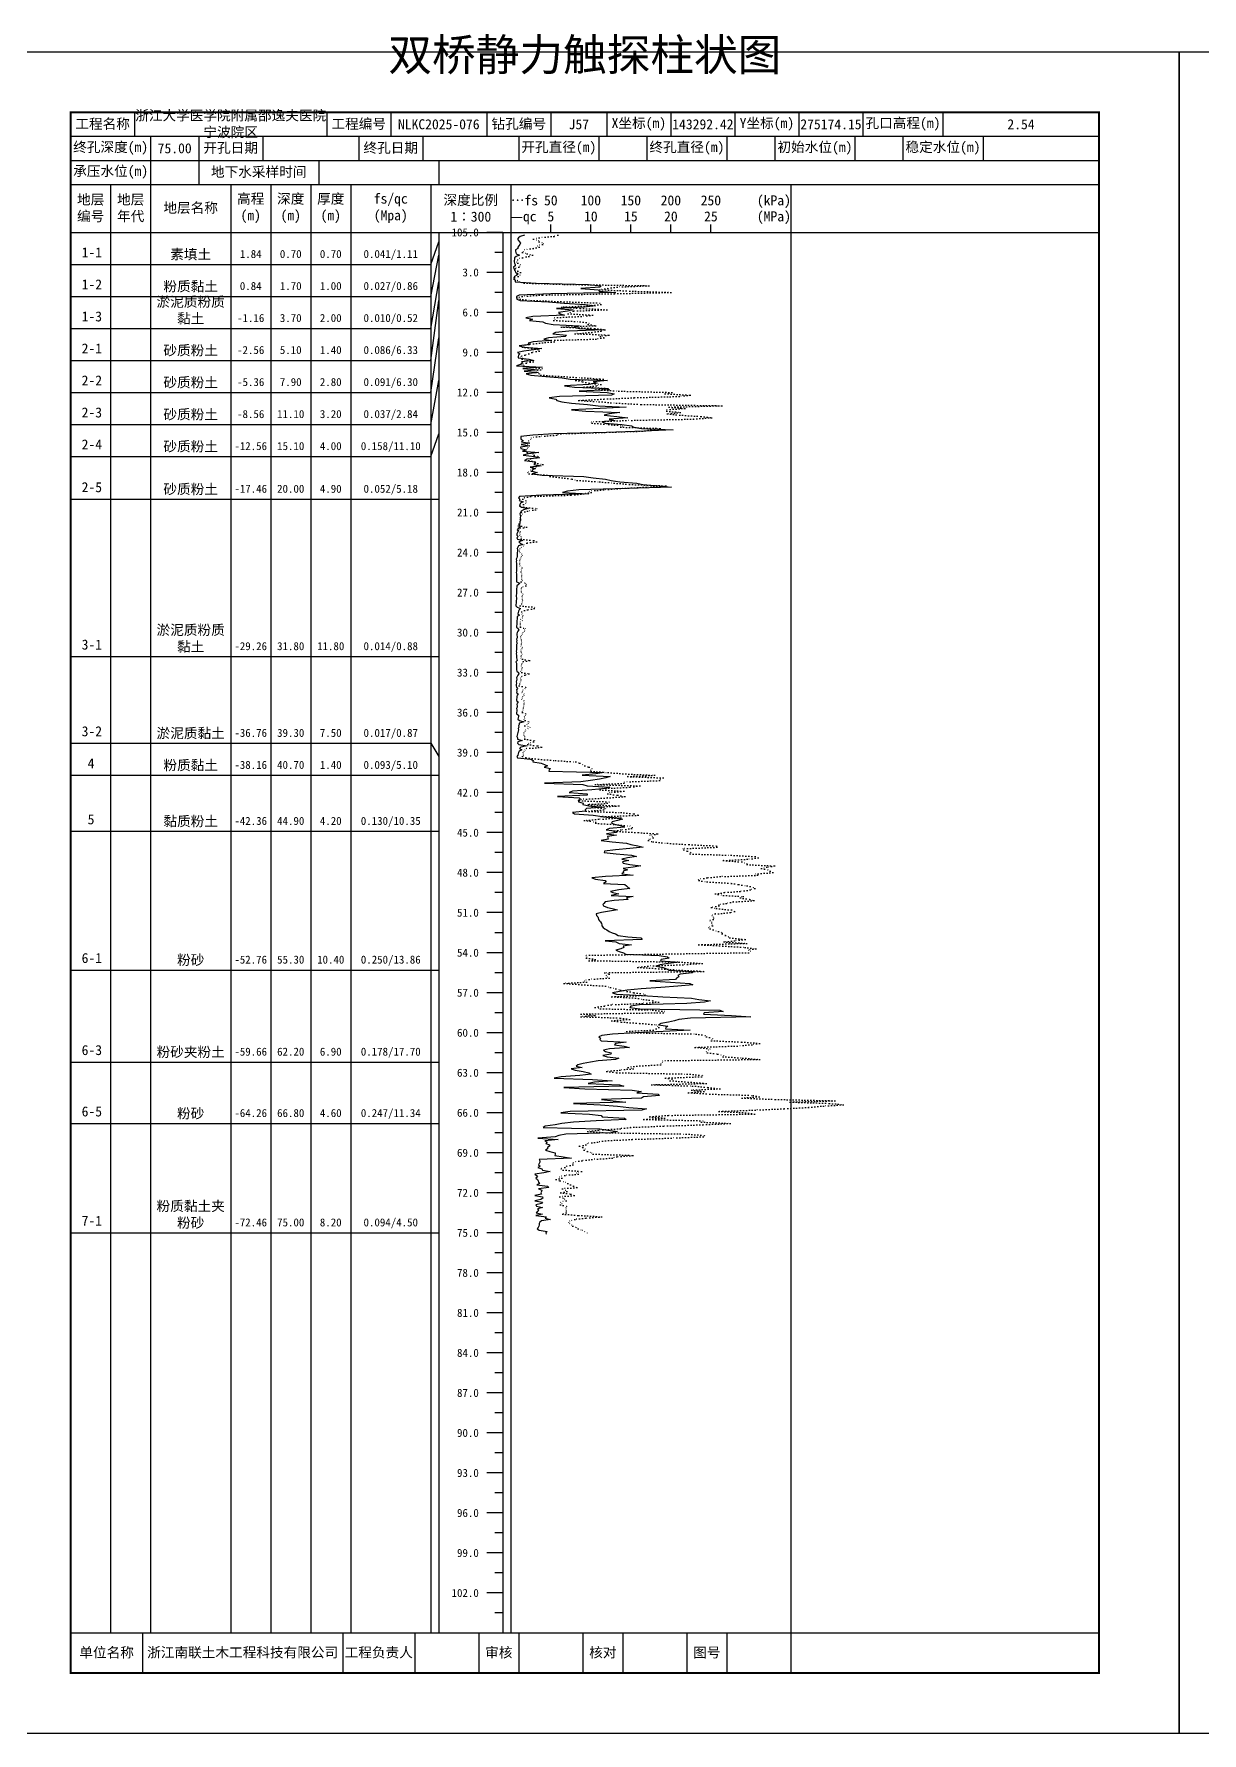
# Model space of a CAD drawing. Extents: x 297 to 65340, y 0 to 425.
# Drawn here: x 16939.8 to 17231.7, y 0 to 424.6 of the extents above; entities that cross this region are included whole.
import ezdxf
from ezdxf.enums import TextEntityAlignment as Align

# ---------------------------------------------------------------- set-up
doc = ezdxf.new("R2010")
doc.units = 0
doc.linetypes.add('DOT', pattern=[6.35, 0, -6.35])
doc.layers.add('FRAME', color=7, linetype='CONTINUOUS')
doc.layers.add('STRATUM', color=7, linetype='CONTINUOUS')
doc.styles.add('ST', font='')
doc.styles.get('ST').set_extended_font_data('SimSun')

msp = doc.modelspace()

# ---------------------------------------------------------------- linework, layer by layer
at = {"layer": 'FRAME', "color": 245, "linetype": 'Continuous'}
for points in [[(16929, 0), (17226, 0), (17226, 420), (16929, 420)], [(17226, 0), (17523, 0), (17523, 420), (17226, 420)]]:
    msp.add_lwpolyline(points, close=True, dxfattribs=at)
at = {"layer": 'FRAME', "linetype": 'Continuous', "const_width": 0.5}
msp.add_lwpolyline([(16949, 15), (17206, 15), (17206, 405), (16949, 405)], close=True, dxfattribs=at)
at = {"layer": 'FRAME', "color": 0, "linetype": 'Continuous'}
for points in [[(16965, 405), (16965, 399)], [(17013, 405), (17013, 399)], [(17029, 405), (17029, 399)], [(17053, 405), (17053, 399)], [(17069, 405), (17069, 399)], [(17083, 405), (17083, 399)], [(17099, 405), (17099, 399)], [(17115, 405), (17115, 399)], [(17131, 405), (17131, 399)], [(17147, 405), (17147, 399)], [(17167, 405), (17167, 399)], [(17206, 405), (17206, 399)], [(16949, 399), (17206, 399)], [(16969, 399), (16969, 393)], [(16981, 399), (16981, 393)], [(16997, 399), (16997, 393)], [(17021, 399), (17021, 393)], [(17037, 399), (17037, 393)], [(17061, 399), (17061, 393)], [(17081, 399), (17081, 393)], [(17093, 399), (17093, 393)], [(17113, 399), (17113, 393)], [(17125, 399), (17125, 393)], [(17145, 399), (17145, 393)], [(17157, 399), (17157, 393)], [(17177, 399), (17177, 393)], [(17206, 399), (17206, 393)], [(16949, 393), (17206, 393)], [(16969, 393), (16969, 387)], [(16981, 393), (16981, 387)], [(17011, 393), (17011, 387)], [(17041, 393), (17041, 387)], [(16949, 387), (17206, 387)], [(16959, 387), (16959, 25)], [(16969, 387), (16969, 25)], [(16989, 387), (16989, 25)], [(16999, 387), (16999, 25)], [(17009, 387), (17009, 25)], [(17019, 387), (17019, 25)], [(17039, 387), (17039, 25)], [(17059, 387), (17059, 25)], [(17129, 387), (17129, 25)], [(16949, 375), (17206, 375)], [(17041, 375), (17041, 25)], [(17057, 375), (17057, 25)], [(17069, 375), (17069, 377)], [(17079, 375), (17079, 377)], [(17089, 375), (17089, 377)], [(17099, 375), (17099, 377)], [(17109, 375), (17109, 377)], [(16949, 25), (17206, 25)], [(16967, 25), (16967, 15)], [(17017, 25), (17017, 15)], [(17035, 25), (17035, 15)], [(17051, 25), (17051, 15)], [(17061, 25), (17061, 15)], [(17077, 25), (17077, 15)], [(17087, 25), (17087, 15)], [(17103, 25), (17103, 15)], [(17113, 25), (17113, 15)], [(17129, 25), (17129, 15)]]:
    msp.add_lwpolyline(points, dxfattribs=at)
at = {"layer": 'STRATUM', "linetype": 'Continuous'}
for points in [[(17057, 375), (17053, 375)], [(17062.4, 374.33), (17061.3, 374), (17060.9, 373.67), (17060.64, 373.33), (17060.92, 373), (17061.14, 372.67), (17061.44, 372.33), (17061.22, 372), (17061.02, 371.67), (17060.74, 371.33), (17060.76, 371), (17060.14, 370.67), (17060.16, 370.33), (17060.26, 370), (17060.34, 369.67), (17061.14, 369.33), (17060.36, 369), (17059.9, 368.67), (17059.9, 368.33), (17059.8, 368), (17059.86, 367.67), (17059.9, 367.33), (17060.08, 367), (17060.08, 366.67), (17059.64, 366.33), (17059.78, 366), (17059.94, 365.67), (17060.08, 365.33), (17060.14, 365), (17060.86, 364.67), (17060.54, 364.33), (17059.96, 364), (17059.78, 363.67), (17059.86, 363.33), (17060.1, 363), (17060.12, 362.67), (17065.32, 362.33), (17078.42, 362), (17081.62, 361.67), (17081.28, 361.33), (17076.5, 361), (17080.94, 360.67), (17081.12, 360.33), (17085.22, 360), (17069, 359.67), (17061.06, 359.33), (17060.44, 359), (17060.4, 358.67), (17060.48, 358.33), (17061.32, 358), (17068.42, 357.67), (17072.36, 357.33), (17077.56, 357), (17080.14, 356.67), (17077.44, 356.33), (17070.44, 356), (17074.62, 355.67), (17073.16, 355.33), (17070.92, 355), (17071.3, 354.67), (17072.38, 354.33), (17064.5, 354), (17062.74, 353.67), (17064.38, 353.33), (17063.7, 353), (17067, 352.67), (17067.64, 352.33), (17069.62, 352), (17076.08, 351.67), (17074.86, 351.33), (17076.2, 351), (17082.2, 350.67), (17073.48, 350.33), (17070.2, 350), (17069.48, 349.67), (17072.92, 349.33), (17072.6, 349), (17068.42, 348.67), (17067.22, 348.33), (17068.96, 348), (17064.58, 347.67), (17063.36, 347.33), (17063.76, 347), (17061.1, 346.67), (17062.36, 346.33), (17066.76, 346), (17064.76, 345.67), (17062.28, 345.33), (17060.64, 345), (17061.24, 344.67), (17060.92, 344.33), (17060.86, 344), (17060.86, 343.67), (17063.48, 343.33), (17064.76, 343), (17061.64, 342.67), (17061.94, 342.33), (17061.38, 342), (17060.38, 341.67), (17066.8, 341.33), (17062.04, 341), (17065.9, 340.67), (17062.36, 340.33), (17065.96, 340), (17062.84, 339.67), (17064, 339.33), (17067.78, 339), (17071.86, 338.67), (17073.84, 338.33), (17083.16, 338), (17079.54, 337.67), (17080.54, 337.33), (17078.48, 337), (17072.4, 336.67), (17074.92, 336.33), (17083.2, 336), (17083.66, 335.67), (17076.12, 335.33), (17083.12, 335), (17084.8, 334.67), (17084.14, 334.33), (17071.16, 334), (17068.62, 333.67), (17070.22, 333.33), (17070.52, 333), (17071.72, 332.67), (17074.18, 332.33), (17078.14, 332), (17080.84, 331.67), (17087.84, 331.33), (17081.32, 331), (17074.18, 330.67), (17077.74, 330.33), (17086.28, 330), (17083.56, 329.67), (17082.32, 329.33), (17085.52, 329), (17088.24, 328.67), (17083.62, 328.33), (17085.06, 328), (17081.82, 327.67), (17082.56, 327.33), (17086.72, 327), (17089.16, 326.67), (17089.72, 326.33), (17091.66, 326), (17099.56, 325.67), (17092.3, 325.33), (17082.94, 325), (17069.74, 324.67), (17064.48, 324.33), (17061.54, 324), (17061.54, 323.67), (17061.5, 323.33), (17062.1, 323), (17061.66, 322.67), (17063.72, 322.33), (17061.56, 322), (17063.78, 321.67), (17061.46, 321.33), (17061.54, 321), (17062.9, 320.67), (17061.94, 320.33), (17066, 320), (17063.46, 319.67), (17062.12, 319.33), (17064.94, 319), (17066.14, 318.67), (17062.98, 318.33), (17062.4, 318), (17064.88, 317.67), (17065.26, 317.33), (17064.76, 317), (17066.6, 316.67), (17063.86, 316.33), (17065.14, 316), (17064.38, 315.67), (17064.36, 315.33), (17065.7, 315), (17064.34, 314.67), (17066.84, 314.33), (17077.28, 314), (17079.54, 313.67), (17082.68, 313.33), (17084.04, 313), (17086.28, 312.67), (17090.52, 312.33), (17092, 312), (17095.96, 311.67), (17099.14, 311.33), (17088.08, 311), (17076.02, 310.67), (17073.14, 310.33), (17071.9, 310), (17078.52, 309.67), (17066.74, 309.33), (17061.14, 309), (17060.92, 308.67), (17061.26, 308.33), (17061.12, 308), (17062.12, 307.67), (17061.38, 307.33), (17061.24, 307), (17061.18, 306.67), (17061.64, 306.33), (17063.34, 306), (17062.2, 305.67), (17061.6, 305.33), (17061.44, 305), (17061.28, 304.67), (17061.3, 304.33), (17061.4, 304), (17061.34, 303.67), (17061.4, 303.33), (17061.38, 303), (17061.28, 302.67), (17061.26, 302.33), (17061.18, 302), (17061.18, 301.67), (17061.34, 301.33), (17060.86, 301), (17060.6, 300.67), (17060.86, 300.33), (17060.64, 300), (17060.5, 299.67), (17060.52, 299.33), (17060.86, 299), (17060.52, 298.67), (17060.64, 298.33), (17061.9, 298), (17060.98, 297.67), (17061.34, 297.33), (17061.94, 297), (17060.94, 296.67), (17060.72, 296.33), (17060.6, 296), (17060.64, 295.67), (17060.66, 295.33), (17060.6, 295), (17060.62, 294.67), (17060.56, 294.33), (17060.58, 294), (17060.52, 293.67), (17060.36, 293.33), (17060.42, 293), (17060.36, 292.67), (17060.4, 292.33), (17060.38, 292), (17060.4, 291.67), (17060.42, 291.33), (17060.44, 291), (17060.46, 290.67), (17060.42, 290.33), (17060.36, 290), (17060.46, 289.67), (17060.46, 289.33), (17060.44, 289), (17060.4, 288.67), (17060.4, 288.33), (17060.4, 288), (17060.42, 287.67), (17061.24, 287.33), (17060.9, 287), (17060.54, 286.67), (17060.52, 286.33), (17060.42, 286), (17060.42, 285.67), (17060.42, 285.33), (17060.42, 285), (17060.42, 284.67), (17060.36, 284.33), (17060.34, 284), (17060.4, 283.67), (17060.4, 283.33), (17060.34, 283), (17060.34, 282.67), (17060.36, 282.33), (17060.22, 282), (17060.24, 281.67), (17060.62, 281.33), (17061.38, 281), (17061.06, 280.67), (17060.92, 280.33), (17060.84, 280), (17060.76, 279.67), (17061.18, 279.33), (17060.62, 279), (17060.58, 278.67), (17060.58, 278.33), (17060.48, 278), (17060.52, 277.67), (17060.52, 277.33), (17060.52, 277), (17060.46, 276.67), (17060.42, 276.33), (17060.8, 276), (17061.02, 275.67), (17060.72, 275.33), (17060.6, 275), (17060.52, 274.67), (17060.54, 274.33), (17060.62, 274), (17060.56, 273.67), (17060.46, 273.33), (17060.48, 273), (17060.42, 272.67), (17060.56, 272.33), (17060.44, 272), (17060.4, 271.67), (17060.4, 271.33), (17060.44, 271), (17060.38, 270.67), (17060.36, 270.33), (17060.44, 270), (17060.34, 269.67), (17060.42, 269.33), (17060.46, 269), (17060.46, 268.67), (17060.5, 268.33), (17060.62, 268), (17060.28, 267.67), (17060.4, 267.33), (17060.4, 267), (17060.4, 266.67), (17060.46, 266.33), (17060.4, 266), (17060.44, 265.67), (17060.54, 265.33), (17060.9, 265), (17060.98, 264.67), (17060.76, 264.33), (17060.6, 264), (17060.46, 263.67), (17060.48, 263.33), (17060.44, 263), (17060.36, 262.67), (17060.4, 262.33), (17060.36, 262), (17060.34, 261.67), (17060.4, 261.33), (17060.64, 261), (17060.38, 260.67), (17060.5, 260.33), (17060.42, 260), (17060.82, 259.67), (17060.62, 259.33), (17060.54, 259), (17060.48, 258.67), (17060.4, 258.33), (17060.4, 258), (17060.8, 257.67), (17060.6, 257.33), (17060.54, 257), (17060.62, 256.67), (17060.6, 256.33), (17060.44, 256), (17060.5, 255.67), (17060.48, 255.33), (17060.46, 255), (17060.4, 254.67), (17060.88, 254.33), (17060.92, 254), (17060.86, 253.67), (17060.78, 253.33), (17061.16, 253), (17062.26, 252.67), (17061.08, 252.33), (17061.12, 252), (17060.92, 251.67), (17061.04, 251.33), (17060.84, 251), (17060.88, 250.67), (17060.82, 250.33), (17060.72, 250), (17060.66, 249.67), (17060.62, 249.33), (17060.5, 249), (17060.64, 248.67), (17060.64, 248.33), (17061.8, 248), (17060.72, 247.67), (17060.68, 247.33), (17061, 247), (17063.08, 246.67), (17061.52, 246.33), (17061.14, 246), (17061.72, 245.67), (17061.1, 245.33), (17060.88, 245), (17060.86, 244.67), (17060.72, 244.33), (17060.52, 244), (17060.7, 243.67), (17063.92, 243.33), (17064.62, 243), (17064.5, 242.67), (17066.6, 242.33), (17067.38, 242), (17068.2, 241.67), (17067.32, 241.33), (17068.94, 241), (17068.58, 240.67), (17068.52, 240.33), (17082.3, 240), (17080.24, 239.67), (17076.86, 239.33), (17083.82, 239), (17082.76, 238.67), (17081.2, 238.33), (17078.9, 238), (17076.54, 237.67), (17067.46, 237.33), (17076.98, 237), (17078.08, 236.67), (17083.76, 236.33), (17082.72, 236), (17079.22, 235.67), (17074.42, 235.33), (17073.56, 235), (17078.12, 234.67), (17078.06, 234.33), (17070.7, 234), (17076.1, 233.67), (17076.42, 233.33), (17075.86, 233), (17075.94, 232.67), (17077.1, 232.33), (17076.98, 232), (17078.5, 231.67), (17082.24, 231.33), (17077.9, 231), (17077.62, 230.67), (17077.7, 230.33), (17074.44, 230), (17074.9, 229.67), (17079.54, 229.33), (17081.86, 229), (17085.14, 228.67), (17086.88, 228.33), (17085.7, 228), (17084.34, 227.67), (17084.18, 227.33), (17085.16, 227), (17086.74, 226.67), (17087.44, 226.33), (17083.64, 226), (17082.82, 225.67), (17085.7, 225.33), (17085.34, 225), (17082.88, 224.67), (17085.44, 224.33), (17083.18, 224), (17083.28, 223.67), (17083.32, 223.33), (17081.54, 223), (17084.36, 222.67), (17087.88, 222.33), (17088.96, 222), (17090.78, 221.67), (17092.06, 221.33), (17088.76, 221), (17085.18, 220.67), (17082.44, 220.33), (17082.36, 220), (17085.34, 219.67), (17089.12, 219.33), (17090.38, 219), (17088.12, 218.67), (17086.72, 218.33), (17088.48, 218), (17086.9, 217.67), (17087.08, 217.33), (17088.78, 217), (17091.48, 216.67), (17089.6, 216.33), (17087.1, 216), (17088.14, 215.67), (17087.06, 215.33), (17087.12, 215), (17086.72, 214.67), (17089.6, 214.33), (17082.68, 214), (17079.28, 213.67), (17080.14, 213.33), (17082.54, 213), (17082.86, 212.67), (17082.14, 212.33), (17087.46, 212), (17087.88, 211.67), (17088.32, 211.33), (17088.78, 211), (17086, 210.67), (17083.92, 210.33), (17084.48, 210), (17085.98, 209.67), (17084.12, 209.33), (17089.6, 209), (17087.88, 208.67), (17088.32, 208.33), (17084.8, 208), (17082.54, 207.67), (17082.28, 207.33), (17082.02, 207), (17082.2, 206.67), (17083.2, 206.33), (17084.36, 206), (17085.68, 205.67), (17083.14, 205.33), (17081.64, 205), (17080.32, 204.67), (17080.44, 204.33), (17080.78, 204), (17080.86, 203.67), (17080.9, 203.33), (17081.18, 203), (17081.42, 202.67), (17081.66, 202.33), (17081.74, 202), (17081.74, 201.67), (17082.1, 201.33), (17082.46, 201), (17083, 200.67), (17083.58, 200.33), (17084.3, 200), (17085.18, 199.67), (17085.82, 199.33), (17088.26, 199), (17091.46, 198.67), (17091.84, 198.33), (17082.58, 198), (17085.28, 197.67), (17086.08, 197.33), (17089.14, 197), (17087.04, 196.67), (17087.24, 196.33), (17086.5, 196), (17085.28, 195.67), (17086.06, 195.33), (17087.18, 195), (17087.72, 194.67), (17096.08, 194.33), (17098.18, 194), (17098.56, 193.67), (17096.58, 193.33), (17096.38, 193), (17101.24, 192.67), (17098.36, 192.33), (17096.34, 192), (17095.26, 191.67), (17097.1, 191.33), (17097.88, 191), (17098.52, 190.67), (17104.72, 190.33), (17104.34, 190), (17101.3, 189.67), (17100.72, 189.33), (17101.02, 189), (17100.38, 188.67), (17100.14, 188.33), (17093.76, 188), (17098.9, 187.67), (17103.74, 187.33), (17104.52, 187), (17100.78, 186.67), (17096.48, 186.33), (17091.6, 186), (17088.08, 185.67), (17086.16, 185.33), (17084.42, 185), (17085.44, 184.67), (17091.94, 184.33), (17097, 184), (17104.16, 183.67), (17105.98, 183.33), (17108.92, 183), (17107.44, 182.67), (17103, 182.33), (17091.12, 182), (17089.02, 181.67), (17088.76, 181.33), (17091.22, 181), (17111.22, 180.67), (17112.08, 180.33), (17107.28, 180), (17107.18, 179.67), (17114.16, 179.33), (17119.02, 179), (17103.9, 178.67), (17100.96, 178.33), (17099.92, 178), (17098.4, 177.67), (17096.46, 177.33), (17095.92, 177), (17098.26, 176.67), (17097.72, 176.33), (17097.68, 176), (17103.78, 175.67), (17097.04, 175.33), (17090.16, 175), (17084.42, 174.67), (17081.74, 174.33), (17081.02, 174), (17081.42, 173.67), (17081.22, 173.33), (17081.58, 173), (17087.86, 172.67), (17085.16, 172.33), (17084.9, 172), (17087.36, 171.67), (17088.64, 171.33), (17083.64, 171), (17082.18, 170.67), (17082.7, 170.33), (17084.1, 170), (17083.98, 169.67), (17081.98, 169.33), (17083.12, 169), (17086.02, 168.67), (17085.14, 168.33), (17080.84, 168), (17078.9, 167.67), (17077.06, 167.33), (17075.76, 167), (17075.32, 166.67), (17076.86, 166.33), (17074.06, 166), (17075.08, 165.67), (17077.08, 165.33), (17078.52, 165), (17079.1, 164.67), (17076.22, 164.33), (17071.62, 164), (17069.82, 163.67), (17079.44, 163.33), (17084.36, 163), (17079.88, 162.67), (17078.32, 162.33), (17086.18, 162), (17087.28, 161.67), (17072.24, 161.33), (17077.46, 161), (17089.32, 160.67), (17091.56, 160.33), (17090.52, 160), (17095.86, 159.67), (17096.16, 159.33), (17092.12, 159), (17091.62, 158.67), (17081.66, 158.33), (17084.62, 158), (17087.72, 157.67), (17074.68, 157.33), (17081.44, 157), (17085.64, 156.67), (17088.46, 156.33), (17092.9, 156), (17091.78, 155.67), (17073.82, 155.33), (17071.46, 155), (17078.66, 154.67), (17081.54, 154.33), (17081.8, 154), (17087.42, 153.67), (17087.8, 153.33), (17080.32, 153), (17074.7, 152.67), (17071.74, 152.33), (17070.12, 152), (17067.62, 151.67), (17067.08, 151.33), (17081.24, 151), (17083.22, 150.67), (17085.62, 150.33), (17084.04, 150), (17072.74, 149.67), (17071.04, 149.33), (17070.06, 149), (17065.76, 148.67), (17070.84, 148.33), (17067.48, 148), (17068.1, 147.67), (17067.78, 147.33), (17068.68, 147), (17068.68, 146.67), (17068.18, 146.33), (17068.14, 146), (17067.66, 145.67), (17068.72, 145.33), (17070.12, 145), (17070.12, 144.67), (17070, 144.33), (17072.06, 144), (17074.18, 143.67), (17066.12, 143.33), (17066.26, 143), (17066.28, 142.67), (17066.06, 142.33), (17065.94, 142), (17066.3, 141.67), (17065.78, 141.33), (17066.76, 141), (17066.92, 140.67), (17068.82, 140.33), (17067.28, 140), (17065.04, 139.67), (17065.44, 139.33), (17065.66, 139), (17065.28, 138.67), (17065.7, 138.33), (17065.84, 138), (17065.88, 137.67), (17066.18, 137.33), (17065.5, 137), (17068.2, 136.67), (17068.52, 136.33), (17065.9, 136), (17066.78, 135.67), (17066.7, 135.33), (17066.52, 135), (17066.68, 134.67), (17065.02, 134.33), (17066.9, 134), (17066.98, 133.67), (17066.5, 133.33), (17065.04, 133), (17066.88, 132.67), (17066.68, 132.33), (17065.24, 132), (17065.38, 131.67), (17066.94, 131.33), (17065.68, 131), (17065.88, 130.67), (17065.78, 130.33), (17065.32, 130), (17066.88, 129.67), (17065.24, 129.33), (17067.9, 129), (17067.6, 128.67), (17068.9, 128.33), (17066.66, 128), (17066.22, 127.67), (17066.06, 127.33), (17066.06, 127), (17066, 126.67), (17065.86, 126.33), (17065.56, 126), (17066.12, 125.67), (17068.08, 125.33), (17067.74, 125), (17067.84, 124.67)], [(17039, 367), (17041, 372.67)], [(17057, 370), (17055, 370)], [(16949, 367), (16959, 367)], [(16959, 367), (16969, 367)], [(16969, 367), (16989, 367)], [(16989, 367), (16999, 367)], [(16999, 367), (17009, 367)], [(17009, 367), (17019, 367)], [(17019, 367), (17039, 367)], [(17039, 359), (17041, 369.33)], [(17039, 351), (17041, 362.67)], [(17057, 365), (17053, 365)], [(16949, 359), (16959, 359)], [(16959, 359), (16969, 359)], [(16969, 359), (16989, 359)], [(16989, 359), (16999, 359)], [(16999, 359), (17009, 359)], [(17009, 359), (17019, 359)], [(17019, 359), (17039, 359)], [(17039, 343), (17041, 358)], [(17057, 360), (17055, 360)], [(17057, 355), (17053, 355)], [(16949, 351), (16959, 351)], [(16959, 351), (16969, 351)], [(16969, 351), (16989, 351)], [(16989, 351), (16999, 351)], [(16999, 351), (17009, 351)], [(17009, 351), (17019, 351)], [(17019, 351), (17039, 351)], [(17039, 335), (17041, 348.67)], [(17057, 350), (17055, 350)], [(17057, 345), (17053, 345)], [(16949, 343), (16959, 343)], [(16959, 343), (16969, 343)], [(16969, 343), (16989, 343)], [(16989, 343), (16999, 343)], [(16999, 343), (17009, 343)], [(17009, 343), (17019, 343)], [(17019, 343), (17039, 343)], [(17057, 340), (17055, 340)], [(17039, 327), (17041, 338)], [(16949, 335), (16959, 335)], [(16959, 335), (16969, 335)], [(16969, 335), (16989, 335)], [(16989, 335), (16999, 335)], [(16999, 335), (17009, 335)], [(17009, 335), (17019, 335)], [(17019, 335), (17039, 335)], [(17057, 335), (17053, 335)], [(16949, 327), (16959, 327)], [(16959, 327), (16969, 327)], [(16969, 327), (16989, 327)], [(16989, 327), (16999, 327)], [(16999, 327), (17009, 327)], [(17009, 327), (17019, 327)], [(17019, 327), (17039, 327)], [(17057, 330), (17055, 330)], [(17039, 319), (17041, 324.67)], [(17057, 325), (17053, 325)], [(16949, 319), (16959, 319)], [(16959, 319), (16969, 319)], [(16969, 319), (16989, 319)], [(16989, 319), (16999, 319)], [(16999, 319), (17009, 319)], [(17009, 319), (17019, 319)], [(17019, 319), (17039, 319)], [(17057, 320), (17055, 320)], [(17057, 315), (17053, 315)], [(17057, 310), (17055, 310)], [(16949, 308.33), (16959, 308.33)], [(16959, 308.33), (16969, 308.33)], [(16969, 308.33), (16989, 308.33)], [(16989, 308.33), (16999, 308.33)], [(16999, 308.33), (17009, 308.33)], [(17009, 308.33), (17019, 308.33)], [(17019, 308.33), (17039, 308.33)], [(17039, 308.33), (17041, 308.33)], [(17057, 305), (17053, 305)], [(17057, 300), (17055, 300)], [(17057, 295), (17053, 295)], [(17057, 290), (17055, 290)], [(17057, 285), (17053, 285)], [(17057, 280), (17055, 280)], [(17057, 275), (17053, 275)], [(16949, 269), (16959, 269)], [(16959, 269), (16969, 269)], [(16969, 269), (16989, 269)], [(16989, 269), (16999, 269)], [(16999, 269), (17009, 269)], [(17009, 269), (17019, 269)], [(17019, 269), (17039, 269)], [(17039, 269), (17041, 269)], [(17057, 270), (17055, 270)], [(17057, 265), (17053, 265)], [(17057, 260), (17055, 260)], [(17057, 255), (17053, 255)], [(16949, 247.33), (16959, 247.33)], [(16959, 247.33), (16969, 247.33)], [(16969, 247.33), (16989, 247.33)], [(16989, 247.33), (16999, 247.33)], [(16999, 247.33), (17009, 247.33)], [(17009, 247.33), (17019, 247.33)], [(17019, 247.33), (17039, 247.33)], [(17039, 247.33), (17041, 244)], [(17057, 250), (17055, 250)], [(17057, 245), (17053, 245)], [(16949, 239.33), (16959, 239.33)], [(16959, 239.33), (16969, 239.33)], [(16969, 239.33), (16989, 239.33)], [(16989, 239.33), (16999, 239.33)], [(16999, 239.33), (17009, 239.33)], [(17009, 239.33), (17019, 239.33)], [(17019, 239.33), (17039, 239.33)], [(17039, 239.33), (17041, 239.33)], [(17057, 240), (17055, 240)], [(17057, 235), (17053, 235)], [(17057, 230), (17055, 230)], [(16949, 225.33), (16959, 225.33)], [(16959, 225.33), (16969, 225.33)], [(16969, 225.33), (16989, 225.33)], [(16989, 225.33), (16999, 225.33)], [(16999, 225.33), (17009, 225.33)], [(17009, 225.33), (17019, 225.33)], [(17019, 225.33), (17039, 225.33)], [(17039, 225.33), (17041, 225.33)], [(17057, 225), (17053, 225)], [(17057, 220), (17055, 220)], [(17057, 215), (17053, 215)], [(17057, 210), (17055, 210)], [(17057, 205), (17053, 205)], [(17057, 200), (17055, 200)], [(17057, 195), (17053, 195)], [(16949, 190.67), (16959, 190.67)], [(16959, 190.67), (16969, 190.67)], [(16969, 190.67), (16989, 190.67)], [(16989, 190.67), (16999, 190.67)], [(16999, 190.67), (17009, 190.67)], [(17009, 190.67), (17019, 190.67)], [(17019, 190.67), (17039, 190.67)], [(17039, 190.67), (17041, 190.67)], [(17057, 190), (17055, 190)], [(17057, 185), (17053, 185)], [(17057, 180), (17055, 180)], [(17057, 175), (17053, 175)], [(17057, 170), (17055, 170)], [(16949, 167.67), (16959, 167.67)], [(16959, 167.67), (16969, 167.67)], [(16969, 167.67), (16989, 167.67)], [(16989, 167.67), (16999, 167.67)], [(16999, 167.67), (17009, 167.67)], [(17009, 167.67), (17019, 167.67)], [(17019, 167.67), (17039, 167.67)], [(17039, 167.67), (17041, 167.67)], [(17057, 165), (17053, 165)], [(17057, 160), (17055, 160)], [(17057, 155), (17053, 155)], [(16949, 152.33), (16959, 152.33)], [(16959, 152.33), (16969, 152.33)], [(16969, 152.33), (16989, 152.33)], [(16989, 152.33), (16999, 152.33)], [(16999, 152.33), (17009, 152.33)], [(17009, 152.33), (17019, 152.33)], [(17019, 152.33), (17039, 152.33)], [(17039, 152.33), (17041, 152.33)], [(17057, 150), (17055, 150)], [(17057, 145), (17053, 145)], [(17057, 140), (17055, 140)], [(17057, 135), (17053, 135)], [(17057, 130), (17055, 130)], [(16949, 125), (16959, 125)], [(16959, 125), (16969, 125)], [(16969, 125), (16989, 125)], [(16989, 125), (16999, 125)], [(16999, 125), (17009, 125)], [(17009, 125), (17019, 125)], [(17019, 125), (17039, 125)], [(17039, 125), (17041, 125)], [(17057, 125), (17053, 125)], [(17057, 120), (17055, 120)], [(17057, 115), (17053, 115)], [(17057, 110), (17055, 110)], [(17057, 105), (17053, 105)], [(17057, 100), (17055, 100)], [(17057, 95), (17053, 95)], [(17057, 90), (17055, 90)], [(17057, 85), (17053, 85)], [(17057, 80), (17055, 80)], [(17057, 75), (17053, 75)], [(17057, 70), (17055, 70)], [(17057, 65), (17053, 65)], [(17057, 60), (17055, 60)], [(17057, 55), (17053, 55)], [(17057, 50), (17055, 50)], [(17057, 45), (17053, 45)], [(17057, 40), (17055, 40)], [(17057, 35), (17053, 35)], [(17057, 30), (17055, 30)]]:
    msp.add_lwpolyline(points, dxfattribs=at)
at = {"layer": 'STRATUM', "linetype": 'DOT', "ltscale": 0.1}
msp.add_lwpolyline([(17070.72, 374.33), (17069.78, 374), (17066.12, 373.67), (17064.7, 373.33), (17065.96, 373), (17066.08, 372.67), (17067.12, 372.33), (17066.92, 372), (17065.66, 371.67), (17066.08, 371.33), (17064.56, 371), (17062.54, 370.67), (17062.12, 370.33), (17061.96, 370), (17063.08, 369.67), (17064.4, 369.33), (17063.52, 369), (17061.94, 368.67), (17060.64, 368.33), (17060.78, 368), (17060.46, 367.67), (17060.76, 367.33), (17061.44, 367), (17061.18, 366.67), (17061.04, 366.33), (17060.14, 366), (17060.02, 365.67), (17060.78, 365.33), (17061.46, 365), (17060.62, 364.67), (17061.3, 364.33), (17060.8, 364), (17060.04, 363.67), (17059.88, 363.33), (17060.64, 363), (17061.06, 362.67), (17062.32, 362.33), (17072.42, 362), (17093.5, 361.67), (17085.54, 361.33), (17083.22, 361), (17081.22, 360.67), (17088.72, 360.33), (17099, 360), (17084.8, 359.67), (17066.86, 359.33), (17061.84, 359), (17060.72, 358.67), (17061.3, 358.33), (17064.12, 358), (17072.32, 357.67), (17081.24, 357.33), (17081.46, 357), (17078.82, 356.67), (17071.78, 356.33), (17076.44, 356), (17083.02, 355.67), (17074.6, 355.33), (17073.8, 355), (17073.34, 354.67), (17079.44, 354.33), (17076.56, 354), (17069.84, 353.67), (17070.06, 353.33), (17069.78, 353), (17076.34, 352.67), (17078.6, 352.33), (17078.34, 352), (17080.14, 351.67), (17071.64, 351.33), (17080.02, 351), (17082.48, 350.67), (17081.52, 350.33), (17079.24, 350), (17075.08, 349.67), (17083.48, 349.33), (17081.42, 349), (17082.24, 348.67), (17080.28, 348.33), (17069.06, 348), (17069.82, 347.67), (17066.16, 347.33), (17063.44, 347), (17062.34, 346.67), (17061.9, 346.33), (17064.26, 346), (17065.92, 345.67), (17066.06, 345.33), (17064.26, 345), (17063.52, 344.67), (17062.5, 344.33), (17061.52, 344), (17061.88, 343.67), (17061.82, 343.33), (17063.1, 343), (17064.56, 342.67), (17062.86, 342.33), (17061.72, 342), (17062.26, 341.67), (17063.86, 341.33), (17066.88, 341), (17066.4, 340.67), (17065.3, 340.33), (17065.26, 340), (17066.18, 339.67), (17066.5, 339.33), (17071.64, 339), (17076.74, 338.67), (17082.08, 338.33), (17075.24, 338), (17077, 337.67), (17078.6, 337.33), (17081.46, 337), (17080.34, 336.67), (17077.24, 336.33), (17083.26, 336), (17080.28, 335.67), (17085.98, 335.33), (17099.22, 335), (17097.6, 334.67), (17103.78, 334.33), (17101.06, 334), (17089.78, 333.67), (17082.22, 333.33), (17076, 333), (17081.1, 332.67), (17085.44, 332.33), (17091.68, 332), (17111.76, 331.67), (17098.6, 331.33), (17102.5, 331), (17097.88, 330.67), (17097.98, 330.33), (17101.34, 330), (17098.16, 329.67), (17101.2, 329.33), (17106.58, 329), (17109.16, 328.67), (17104.66, 328.33), (17087.76, 328), (17079.12, 327.67), (17079.3, 327.33), (17083.48, 327), (17086.92, 326.67), (17086.46, 326.33), (17096.34, 326), (17094.02, 325.67), (17091.84, 325.33), (17082.44, 325), (17071.5, 324.67), (17070.4, 324.33), (17066.16, 324), (17064.16, 323.67), (17064.02, 323.33), (17063.48, 323), (17063.4, 322.67), (17063.46, 322.33), (17063.2, 322), (17063.66, 321.67), (17063.26, 321.33), (17063.16, 321), (17062.7, 320.67), (17062.62, 320.33), (17063.08, 320), (17064.5, 319.67), (17064.86, 319.33), (17065.92, 319), (17065.42, 318.67), (17064.04, 318.33), (17063.52, 318), (17065.12, 317.67), (17065.02, 317.33), (17067.04, 317), (17066.04, 316.67), (17064.32, 316.33), (17064.48, 316), (17063.9, 315.67), (17064.16, 315.33), (17063.16, 315), (17063.58, 314.67), (17068, 314.33), (17068.86, 314), (17071.8, 313.67), (17074.3, 313.33), (17075.58, 313), (17081.22, 312.67), (17084.84, 312.33), (17088.7, 312), (17097.7, 311.67), (17092.82, 311.33), (17086.34, 311), (17082.16, 310.67), (17078.58, 310.33), (17079.12, 310), (17077.2, 309.67), (17073.88, 309.33), (17063.92, 309), (17062.44, 308.67), (17062.02, 308.33), (17062.74, 308), (17062.86, 307.67), (17062.74, 307.33), (17062.14, 307), (17061.28, 306.67), (17062.22, 306.33), (17065.56, 306), (17065.2, 305.67), (17063.2, 305.33), (17061.66, 305), (17061.92, 304.67), (17061.62, 304.33), (17061.44, 304), (17061.26, 303.67), (17061.24, 303.33), (17061.34, 303), (17061.24, 302.67), (17061.02, 302.33), (17060.96, 302), (17060.96, 301.67), (17062.9, 301.33), (17061.28, 301), (17061.04, 300.67), (17061.34, 300.33), (17061.24, 300), (17061.3, 299.67), (17061.18, 299.33), (17061.52, 299), (17061.56, 298.67), (17061.56, 298.33), (17064.74, 298), (17065.4, 297.67), (17063, 297.33), (17062.3, 297), (17062.2, 296.67), (17061.64, 296.33), (17061.32, 296), (17061.1, 295.67), (17061.1, 295.33), (17061.24, 295), (17061.68, 294.67), (17061.94, 294.33), (17061.64, 294), (17061.42, 293.67), (17061.32, 293.33), (17061.18, 293), (17061.16, 292.67), (17061.16, 292.33), (17061.2, 292), (17061.28, 291.67), (17061.8, 291.33), (17061.76, 291), (17061.68, 290.67), (17061.48, 290.33), (17061.5, 290), (17061.64, 289.67), (17061.7, 289.33), (17061.72, 289), (17061.68, 288.67), (17061.64, 288.33), (17061.88, 288), (17061.6, 287.67), (17062.68, 287.33), (17062.86, 287), (17062.78, 286.67), (17061.7, 286.33), (17061.56, 286), (17061.58, 285.67), (17061.6, 285.33), (17061.6, 285), (17062.08, 284.67), (17061.92, 284.33), (17061.74, 284), (17061.8, 283.67), (17061.84, 283.33), (17061.98, 283), (17061.84, 282.67), (17061.68, 282.33), (17061.74, 282), (17061.32, 281.67), (17064.98, 281.33), (17064.86, 281), (17063.14, 280.67), (17061.66, 280.33), (17061.66, 280), (17061.74, 279.67), (17062.04, 279.33), (17061.98, 279), (17061.9, 278.67), (17061.44, 278.33), (17061.92, 278), (17061.36, 277.67), (17061.34, 277.33), (17061.32, 277), (17061.32, 276.67), (17061.42, 276.33), (17062.6, 276), (17062.48, 275.67), (17062.4, 275.33), (17062, 275), (17061.88, 274.67), (17061.66, 274.33), (17061.48, 274), (17061.38, 273.67), (17061.56, 273.33), (17061.62, 273), (17061.74, 272.67), (17061.64, 272.33), (17061.56, 272), (17061.52, 271.67), (17061.9, 271.33), (17061.8, 271), (17061.54, 270.67), (17061.5, 270.33), (17061.56, 270), (17061.8, 269.67), (17061.62, 269.33), (17061.48, 269), (17061.48, 268.67), (17061.9, 268.33), (17063.66, 268), (17061.98, 267.67), (17061.78, 267.33), (17061.76, 267), (17061.56, 266.67), (17061.84, 266.33), (17061.8, 266), (17061.72, 265.67), (17061.4, 265.33), (17061.74, 265), (17063.52, 264.67), (17062.52, 264.33), (17061.74, 264), (17061.44, 263.67), (17061.52, 263.33), (17061.56, 263), (17061.34, 262.67), (17061.18, 262.33), (17061.14, 262), (17061.12, 261.67), (17062.84, 261.33), (17062.62, 261), (17062.02, 260.67), (17061.88, 260.33), (17061.76, 260), (17062.28, 259.67), (17062.34, 259.33), (17061.88, 259), (17061.9, 258.67), (17061.7, 258.33), (17062.28, 258), (17062.3, 257.67), (17062.28, 257.33), (17062.28, 257), (17062.14, 256.67), (17062.14, 256.33), (17062.08, 256), (17062.02, 255.67), (17061.82, 255.33), (17061.92, 255), (17062.78, 254.67), (17062.64, 254.33), (17062.36, 254), (17062.52, 253.67), (17062.28, 253.33), (17062.56, 253), (17063.52, 252.67), (17063.36, 252.33), (17063.1, 252), (17062.54, 251.67), (17063.86, 251.33), (17063.34, 251), (17062.74, 250.67), (17062.6, 250.33), (17062.32, 250), (17062.2, 249.67), (17062.22, 249.33), (17062.44, 249), (17062.44, 248.67), (17062.48, 248.33), (17065.02, 248), (17064.64, 247.67), (17063.48, 247.33), (17063.22, 247), (17065.74, 246.67), (17066.68, 246.33), (17062.94, 246), (17062.56, 245.67), (17062.3, 245.33), (17062.02, 245), (17062.08, 244.67), (17062.14, 244.33), (17061.88, 244), (17062.86, 243.67), (17065.96, 243.33), (17070.18, 243), (17075.24, 242.67), (17076.28, 242.33), (17076.94, 242), (17077.5, 241.67), (17078.58, 241.33), (17079.36, 241), (17078.92, 240.67), (17079.06, 240.33), (17083.34, 240), (17087.74, 239.67), (17094.92, 239.33), (17088.22, 239), (17097.04, 238.67), (17096.36, 238.33), (17096.14, 238), (17087.38, 237.67), (17087.28, 237.33), (17080.16, 237), (17091.22, 236.67), (17088.62, 236.33), (17081.78, 236), (17081.3, 235.67), (17087.22, 235.33), (17083.72, 235), (17083.22, 234.67), (17085.78, 234.33), (17087.52, 234), (17083.08, 233.67), (17076.7, 233.33), (17076.14, 233), (17083.66, 232.67), (17083.12, 232.33), (17078.42, 232), (17085.98, 231.67), (17079.36, 231.33), (17082.78, 231), (17082.16, 230.67), (17077.86, 230.33), (17086.54, 230), (17089.86, 229.67), (17090.86, 229.33), (17081.62, 229), (17086.5, 228.67), (17080.88, 228.33), (17077.4, 228), (17080.18, 227.67), (17080.22, 227.33), (17085.14, 227), (17088.76, 226.67), (17089.32, 226.33), (17089.2, 226), (17086.48, 225.67), (17084.82, 225.33), (17090.9, 225), (17095.68, 224.67), (17093.7, 224.33), (17094.34, 224), (17094.58, 223.67), (17093.56, 223.33), (17093.4, 223), (17094.58, 222.67), (17098.18, 222.33), (17103.6, 222), (17110.42, 221.67), (17110.48, 221.33), (17102, 221), (17102.2, 220.67), (17103.14, 220.33), (17104.04, 220), (17103.84, 219.67), (17114.06, 219.33), (17120.04, 219), (17120.78, 218.67), (17118.1, 218.33), (17112.16, 218), (17116.7, 217.67), (17117.94, 217.33), (17118.04, 217), (17124.88, 216.67), (17123.02, 216.33), (17121.68, 216), (17123.26, 215.67), (17123.82, 215.33), (17124.5, 215), (17120.08, 214.67), (17120.68, 214.33), (17111.3, 214), (17107.96, 213.67), (17105.86, 213.33), (17106.04, 213), (17108.1, 212.67), (17114.18, 212.33), (17116.02, 212), (17118.1, 211.67), (17119.58, 211.33), (17119.94, 211), (17118.78, 210.67), (17116.26, 210.33), (17112.32, 210), (17110.12, 209.67), (17112.18, 209.33), (17117.1, 209), (17116.36, 208.67), (17118.72, 208.33), (17119.76, 208), (17114.6, 207.67), (17112.84, 207.33), (17110.96, 207), (17110.96, 206.67), (17109.18, 206.33), (17110.4, 206), (17114.18, 205.67), (17114.86, 205.33), (17113.82, 205), (17110.06, 204.67), (17109.22, 204.33), (17109.56, 204), (17109.68, 203.67), (17109.54, 203.33), (17108.74, 203), (17109.12, 202.67), (17109.16, 202.33), (17109.24, 202), (17109.42, 201.67), (17108.42, 201.33), (17108.78, 201), (17109.54, 200.67), (17110.86, 200.33), (17111.84, 200), (17111.84, 199.67), (17112.66, 199.33), (17113.38, 199), (17113.76, 198.67), (17117.54, 198.33), (17114.86, 198), (17112.28, 197.67), (17117.86, 197.33), (17106, 197), (17111.98, 196.67), (17117.54, 196.33), (17120.22, 196), (17118.42, 195.67), (17119.02, 195.33), (17118.38, 195), (17097.02, 194.67), (17077.78, 194.33), (17077.94, 194), (17077.92, 193.67), (17080.1, 193.33), (17078.56, 193), (17101.06, 192.67), (17106.82, 192.33), (17101.98, 192), (17093.24, 191.67), (17090.76, 191.33), (17096, 191), (17101.1, 190.67), (17107.18, 190.33), (17082.5, 190), (17083.62, 189.67), (17082.86, 189.33), (17083.1, 189), (17083.58, 188.67), (17078.58, 188.33), (17077.36, 188), (17077.92, 187.67), (17072.32, 187.33), (17076.76, 187), (17082.64, 186.67), (17083.88, 186.33), (17085.26, 186), (17086.44, 185.67), (17088.08, 185.33), (17089.86, 185), (17092.52, 184.67), (17092.48, 184.33), (17084.28, 184), (17090.18, 183.67), (17092.16, 183.33), (17094.5, 183), (17095.92, 182.67), (17091.86, 182.33), (17084.06, 182), (17082.3, 181.67), (17080.12, 181.33), (17081.44, 181), (17094.52, 180.67), (17097.52, 180.33), (17097.08, 180), (17076.62, 179.67), (17079.96, 179.33), (17076.6, 179), (17086.42, 178.67), (17088.62, 178.33), (17084.22, 178), (17086.64, 177.67), (17091.28, 177.33), (17095.36, 177), (17095.68, 176.67), (17095.96, 176.33), (17095.3, 176), (17094.58, 175.67), (17087.96, 175.33), (17089.28, 175), (17105.3, 174.67), (17107.58, 174.33), (17107.94, 174), (17109.42, 173.67), (17109.3, 173.33), (17109.14, 173), (17116.76, 172.67), (17121.16, 172.33), (17119.22, 172), (17115.58, 171.67), (17105.06, 171.33), (17108.82, 171), (17108.5, 170.67), (17107.86, 170.33), (17108.18, 170), (17110.76, 169.67), (17112.16, 169.33), (17112.04, 169), (17116.98, 168.67), (17121.14, 168.33), (17096.96, 168), (17096.9, 167.67), (17096.56, 167.33), (17096.4, 167), (17090.5, 166.67), (17088.36, 166.33), (17089.58, 166), (17086.28, 165.67), (17083.02, 165.33), (17085.52, 165), (17103.08, 164.67), (17106.98, 164.33), (17106.66, 164), (17097.68, 163.67), (17099.46, 163.33), (17098.82, 163), (17103.32, 162.67), (17107.86, 162.33), (17094.24, 162), (17104.4, 161.67), (17108.34, 161.33), (17111.26, 161), (17104.2, 160.67), (17107.26, 160.33), (17103.4, 160), (17108.76, 159.67), (17119.6, 159.33), (17121.06, 159), (17116.84, 158.67), (17125.16, 158.33), (17140, 158), (17128.8, 157.67), (17138.64, 157.33), (17142.06, 157), (17137.18, 156.67), (17133.36, 156.33), (17127.22, 156), (17120.08, 155.67), (17111.04, 155.33), (17117.68, 155), (17119.88, 154.67), (17098.28, 154.33), (17093.7, 154), (17097.44, 153.67), (17092.28, 153.33), (17107.06, 153), (17106.64, 152.67), (17113.8, 152.33), (17106.98, 152), (17097.06, 151.67), (17088.9, 151.33), (17086.36, 151), (17080.86, 150.67), (17078.26, 150.33), (17082.98, 150), (17102.8, 149.67), (17107.48, 149.33), (17107.08, 149), (17099.08, 148.67), (17089.28, 148.33), (17082.66, 148), (17080.68, 147.67), (17078.18, 147.33), (17077.76, 147), (17076.16, 146.67), (17076.96, 146.33), (17077.62, 146), (17077.34, 145.67), (17078.14, 145.33), (17079.2, 145), (17079.6, 144.67), (17089.5, 144.33), (17085.5, 144), (17084.36, 143.67), (17079.28, 143.33), (17076.74, 143), (17074.58, 142.67), (17074.52, 142.33), (17074.52, 142), (17072.9, 141.67), (17072.48, 141.33), (17071.54, 141), (17072.12, 140.67), (17076.64, 140.33), (17075.32, 140), (17075.84, 139.67), (17072.46, 139.33), (17071.2, 139), (17071.76, 138.67), (17070.32, 138.33), (17071.36, 138), (17072.6, 137.67), (17073.24, 137.33), (17073.94, 137), (17074.68, 136.67), (17075.48, 136.33), (17071.92, 136), (17072.64, 135.67), (17073.04, 135.33), (17071.46, 135), (17073.96, 134.67), (17074.82, 134.33), (17071.26, 134), (17072.22, 133.67), (17072.4, 133.33), (17072.8, 133), (17071.42, 132.67), (17071.8, 132.33), (17071.4, 132), (17072.92, 131.67), (17072.8, 131.33), (17072.76, 131), (17072.8, 130.67), (17072.8, 130.33), (17072.84, 130), (17071.96, 129.67), (17076, 129.33), (17081.7, 129), (17077.66, 128.67), (17075, 128.33), (17073.76, 128), (17073.38, 127.67), (17073.66, 127.33), (17074.16, 127), (17074.46, 126.67), (17075.38, 126.33), (17075.82, 126), (17076.88, 125.67), (17077.44, 125.33), (17078.08, 125), (17078.08, 124.67)], dxfattribs=at)

# ---------------------------------------------------------------- texts
at = {"layer": 'FRAME', "style": 'ST'}
msp.add_text('双桥静力触探柱状图', height=8, dxfattribs=at).set_placement((17077.5, 413), align=Align.BOTTOM_CENTER)
for s, p in [('…fs', (17059, 383)), ('—qc', (17059, 379))]:
    msp.add_text(s, height=2.5, dxfattribs=at).set_placement(p, align=Align.MIDDLE_LEFT)
for s, p in [('50', (17069, 383)), ('100', (17079, 383)), ('150', (17089, 383)), ('200', (17099, 383)), ('250', (17109, 383)), ('5', (17069, 379)), ('10', (17079, 379)), ('15', (17089, 379)), ('20', (17099, 379)), ('25', (17109, 379))]:
    msp.add_text(s, height=2.5, dxfattribs=at).set_placement(p, align=Align.MIDDLE_CENTER)
for s, p in [('(kPa)', (17129, 383)), ('(MPa)', (17129, 379))]:
    msp.add_text(s, height=2.5, dxfattribs=at).set_placement(p, align=Align.MIDDLE_RIGHT)
at = {"layer": 'FRAME', "char_height": 2.5, "attachment_point": 5, "style": 'ST'}
for s, insert, width in [('工程名称', (16957, 402), 16), ('浙江大学医学院附属邵逸夫医院宁波院区', (16989, 402), 48), ('工程编号', (17021, 402), 16), ('钻孔编号', (17061, 402), 16), ('X坐标(m)', (17091, 402), 16), ('Y坐标(m)', (17123, 402), 16), ('孔口高程(m)', (17157, 402), 20), ('NLKC2025-076', (17041, 402), 24), ('J57', (17076, 402), 14), ('143292.42', (17107, 402), 16), ('275174.15', (17139, 402), 16), ('2.54', (17186.5, 402), 39), ('终孔深度(m)', (16959, 396), 20), ('75.00', (16975, 396), 12), ('开孔日期', (16989, 396), 16), ('终孔日期', (17029, 396), 16), ('开孔直径(m)', (17071, 396), 20), ('终孔直径(m)', (17103, 396), 20), ('初始水位(m)', (17135, 396), 20), ('稳定水位(m)', (17167, 396), 20), ('承压水位(m)', (16959, 390), 20), ('地下水采样时间', (16996, 390), 30), ('地层编号', (16954, 381), 10), ('地层年代', (16964, 381), 10), ('地层名称', (16979, 381), 20), ('高程\\P(m)', (16994, 381), 10), ('深度\\P(m)', (17004, 381), 10), ('厚度\\P(m)', (17014, 381), 10), ('fs/qc\\P(Mpa)', (17029, 381), 20), ('深度比例\\P1∶300', (17049, 381), 20), ('单位名称', (16958, 20), 18), ('浙江南联土木工程科技有限公司', (16992, 20), 50), ('工程负责人', (17026, 20), 18), ('审核', (17056, 20), 10), ('核对', (17082, 20), 10), ('图号', (17108, 20), 10)]:
    msp.add_mtext(s, dxfattribs=dict(at, insert=insert, width=width))
at = {"layer": 'STRATUM', "style": 'ST'}
for s, p in [('105.0', (17051, 375)), ('3.0', (17051, 365)), ('6.0', (17051, 355)), ('9.0', (17051, 345)), ('12.0', (17051, 335)), ('15.0', (17051, 325)), ('18.0', (17051, 315)), ('21.0', (17051, 305)), ('24.0', (17051, 295)), ('27.0', (17051, 285)), ('30.0', (17051, 275)), ('33.0', (17051, 265)), ('36.0', (17051, 255)), ('39.0', (17051, 245)), ('42.0', (17051, 235)), ('45.0', (17051, 225)), ('48.0', (17051, 215)), ('51.0', (17051, 205)), ('54.0', (17051, 195)), ('57.0', (17051, 185)), ('60.0', (17051, 175)), ('63.0', (17051, 165)), ('66.0', (17051, 155)), ('69.0', (17051, 145)), ('72.0', (17051, 135)), ('75.0', (17051, 125)), ('78.0', (17051, 115)), ('81.0', (17051, 105)), ('84.0', (17051, 95)), ('87.0', (17051, 85)), ('90.0', (17051, 75)), ('93.0', (17051, 65)), ('96.0', (17051, 55)), ('99.0', (17051, 45)), ('102.0', (17051, 35))]:
    msp.add_text(s, height=2, dxfattribs=at).set_placement(p, align=Align.MIDDLE_RIGHT)
for s, p in [('1-1', (16951.75, 370)), ('1-2', (16951.75, 362)), ('1-3', (16951.75, 354)), ('2-1', (16951.75, 346)), ('2-2', (16951.75, 338)), ('2-3', (16951.75, 330)), ('2-4', (16951.75, 322)), ('2-5', (16951.75, 311.33)), ('3-1', (16951.75, 272)), ('3-2', (16951.75, 250.33)), ('4', (16953.25, 242.33)), ('5', (16953.25, 228.33)), ('6-1', (16951.75, 193.67)), ('6-3', (16951.75, 170.67)), ('6-5', (16951.75, 155.33)), ('7-1', (16951.75, 128))]:
    msp.add_text(s, height=2.5, dxfattribs=at).set_placement(p, align=Align.MIDDLE_LEFT)
for s, p in [('1.84', (16994, 368)), ('0.70', (17004, 368)), ('0.70', (17014, 368)), ('0.041/1.11', (17029, 368)), ('0.84', (16994, 360)), ('1.70', (17004, 360)), ('1.00', (17014, 360)), ('0.027/0.86', (17029, 360)), ('-1.16', (16994, 352)), ('3.70', (17004, 352)), ('2.00', (17014, 352)), ('0.010/0.52', (17029, 352)), ('-2.56', (16994, 344)), ('5.10', (17004, 344)), ('1.40', (17014, 344)), ('0.086/6.33', (17029, 344)), ('-5.36', (16994, 336)), ('7.90', (17004, 336)), ('2.80', (17014, 336)), ('0.091/6.30', (17029, 336)), ('-8.56', (16994, 328)), ('11.10', (17004, 328)), ('3.20', (17014, 328)), ('0.037/2.84', (17029, 328)), ('0.158/11.10', (17029, 320)), ('-12.56', (16994, 320)), ('15.10', (17004, 320)), ('4.00', (17014, 320)), ('-17.46', (16994, 309.33)), ('20.00', (17004, 309.33)), ('4.90', (17014, 309.33)), ('0.052/5.18', (17029, 309.33)), ('-29.26', (16994, 270)), ('31.80', (17004, 270)), ('11.80', (17014, 270)), ('0.014/0.88', (17029, 270)), ('-36.76', (16994, 248.33)), ('39.30', (17004, 248.33)), ('7.50', (17014, 248.33)), ('0.017/0.87', (17029, 248.33)), ('-38.16', (16994, 240.33)), ('40.70', (17004, 240.33)), ('1.40', (17014, 240.33)), ('0.093/5.10', (17029, 240.33)), ('-42.36', (16994, 226.33)), ('44.90', (17004, 226.33)), ('4.20', (17014, 226.33)), ('0.130/10.35', (17029, 226.33)), ('-52.76', (16994, 191.67)), ('55.30', (17004, 191.67)), ('10.40', (17014, 191.67)), ('0.250/13.86', (17029, 191.67)), ('-59.66', (16994, 168.67)), ('62.20', (17004, 168.67)), ('6.90', (17014, 168.67)), ('0.178/17.70', (17029, 168.67)), ('-64.26', (16994, 153.33)), ('66.80', (17004, 153.33)), ('4.60', (17014, 153.33)), ('0.247/11.34', (17029, 153.33)), ('-72.46', (16994, 126)), ('75.00', (17004, 126)), ('8.20', (17014, 126)), ('0.094/4.50', (17029, 126))]:
    msp.add_text(s, height=2, dxfattribs=at).set_placement(p, align=Align.BOTTOM_CENTER)
at = {"layer": 'STRATUM', "char_height": 2.5, "width": 20, "attachment_point": 8, "style": 'ST'}
for s, insert in [('素填土', (16979, 368)), ('粉质黏土', (16979, 360)), ('淤泥质粉质黏土', (16979, 352)), ('砂质粉土', (16979, 344)), ('砂质粉土', (16979, 336)), ('砂质粉土', (16979, 328)), ('砂质粉土', (16979, 320)), ('砂质粉土', (16979, 309.33)), ('淤泥质粉质黏土', (16979, 270)), ('淤泥质黏土', (16979, 248.33)), ('粉质黏土', (16979, 240.33)), ('黏质粉土', (16979, 226.33)), ('粉砂', (16979, 191.67)), ('粉砂夹粉土', (16979, 168.67)), ('粉砂', (16979, 153.33)), ('粉质黏土夹粉砂', (16979, 126))]:
    msp.add_mtext(s, dxfattribs=dict(at, insert=insert))

doc.saveas('drawing.dxf')
